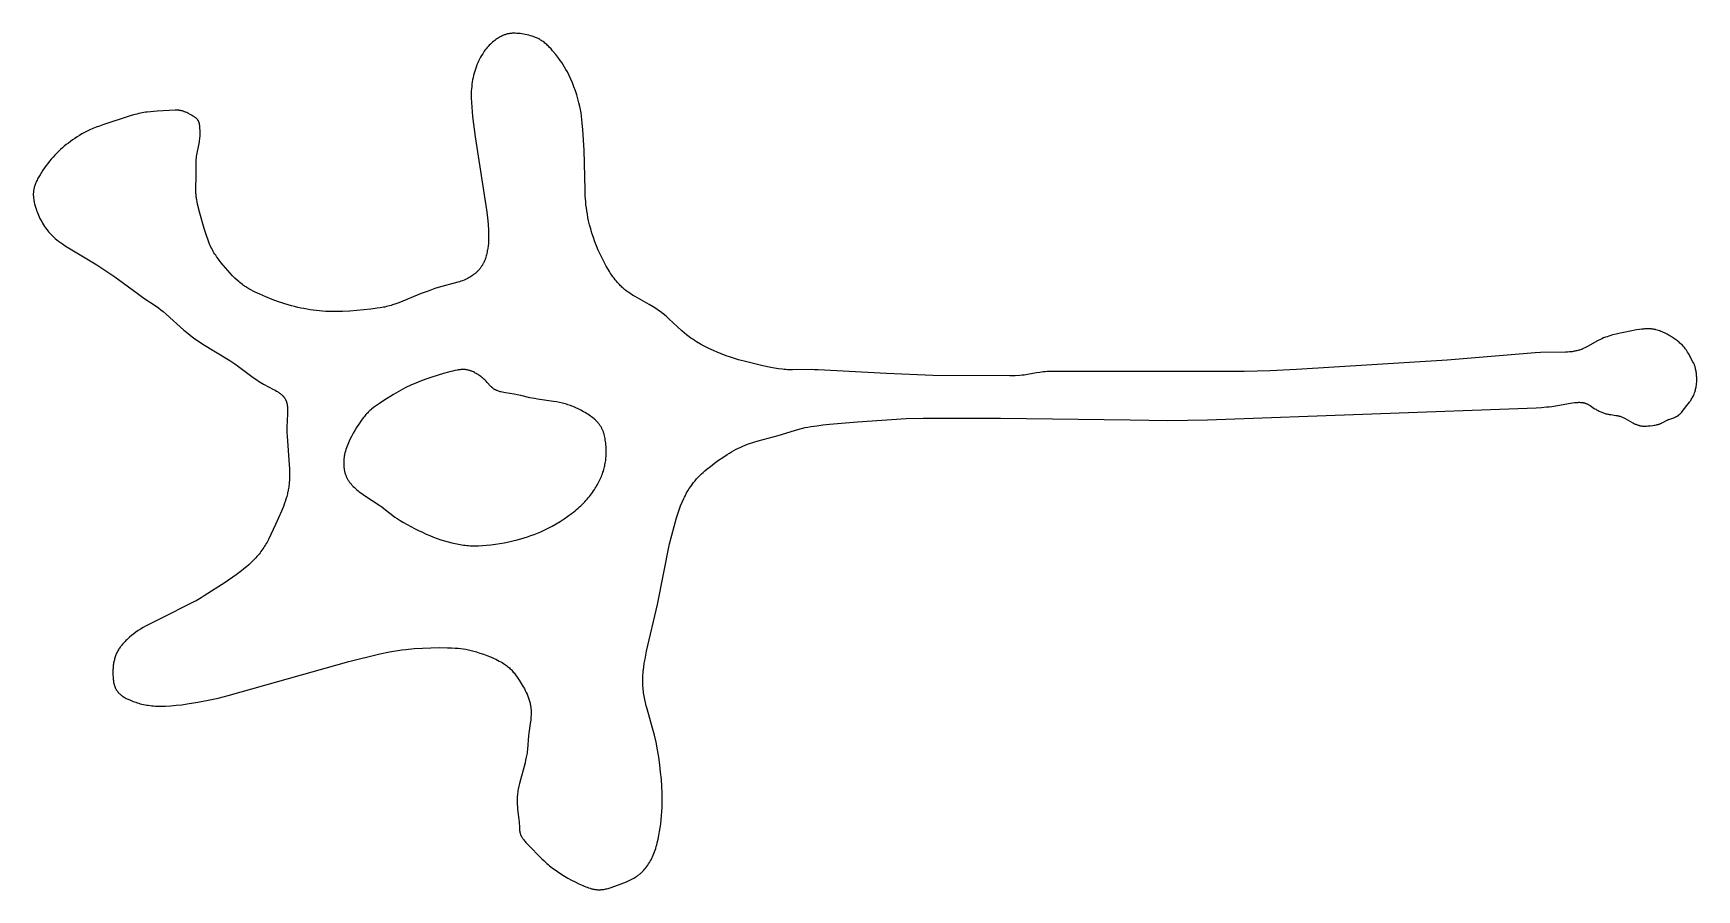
# Model space of a CAD drawing. Extents: x -20 to -5.7, y -79.2 to -71.8.
import ezdxf

# ---------------------------------------------------------------- set-up
doc = ezdxf.new("R2010")
doc.units = 0
doc.layers.add('SUAVIZADA_INTERNA', color=7, linetype='CONTINUOUS')
doc.layers.add('SUAVIZADO_EXTERNO', color=7, linetype='CONTINUOUS')

msp = doc.modelspace()

# ---------------------------------------------------------------- linework, layer by layer
at = {"layer": 'SUAVIZADA_INTERNA'}
msp.add_lwpolyline([(-15.612, -76.104), (-15.578, -76.087), (-15.544, -76.069), (-15.51, -76.049), (-15.475, -76.029), (-15.441, -76.007), (-15.408, -75.984), (-15.376, -75.961), (-15.36, -75.949), (-15.345, -75.937), (-15.332, -75.926), (-15.32, -75.915), (-15.308, -75.904), (-15.296, -75.893), (-15.284, -75.882), (-15.273, -75.871), (-15.262, -75.86), (-15.252, -75.848), (-15.241, -75.837), (-15.232, -75.825), (-15.222, -75.813), (-15.213, -75.802), (-15.204, -75.79), (-15.195, -75.778), (-15.187, -75.766), (-15.179, -75.754), (-15.172, -75.743), (-15.165, -75.731), (-15.158, -75.72), (-15.152, -75.709), (-15.146, -75.698), (-15.14, -75.686), (-15.134, -75.675), (-15.129, -75.663), (-15.124, -75.652), (-15.119, -75.64), (-15.114, -75.629), (-15.11, -75.617), (-15.106, -75.605), (-15.102, -75.594), (-15.099, -75.582), (-15.095, -75.57), (-15.093, -75.559), (-15.09, -75.548), (-15.088, -75.536), (-15.086, -75.525), (-15.084, -75.514), (-15.082, -75.502), (-15.081, -75.491), (-15.08, -75.48), (-15.079, -75.468), (-15.078, -75.457), (-15.078, -75.445), (-15.078, -75.434), (-15.078, -75.41), (-15.079, -75.387), (-15.08, -75.363), (-15.081, -75.351), (-15.083, -75.339), (-15.085, -75.327), (-15.086, -75.315), (-15.089, -75.303), (-15.091, -75.292), (-15.095, -75.28), (-15.096, -75.274), (-15.098, -75.268), (-15.1, -75.263), (-15.102, -75.257), (-15.104, -75.251), (-15.106, -75.246), (-15.109, -75.24), (-15.111, -75.235), (-15.114, -75.23), (-15.116, -75.224), (-15.119, -75.219), (-15.122, -75.214), (-15.125, -75.209), (-15.129, -75.204), (-15.132, -75.198), (-15.136, -75.193), (-15.14, -75.188), (-15.144, -75.183), (-15.148, -75.178), (-15.153, -75.173), (-15.157, -75.168), (-15.162, -75.163), (-15.167, -75.159), (-15.171, -75.154), (-15.176, -75.149), (-15.181, -75.145), (-15.192, -75.136), (-15.203, -75.128), (-15.214, -75.12), (-15.225, -75.112), (-15.236, -75.104), (-15.248, -75.097), (-15.26, -75.09), (-15.272, -75.083), (-15.295, -75.07), (-15.318, -75.059), (-15.34, -75.049), (-15.362, -75.039), (-15.374, -75.035), (-15.385, -75.03), (-15.396, -75.026), (-15.408, -75.022), (-15.419, -75.019), (-15.431, -75.015), (-15.443, -75.012), (-15.454, -75.009), (-15.479, -75.004), (-15.505, -74.998), (-15.532, -74.994), (-15.669, -74.975), (-15.695, -74.97), (-15.716, -74.966), (-15.737, -74.962), (-15.812, -74.944), (-15.845, -74.937), (-15.871, -74.932), (-15.945, -74.92), (-15.959, -74.918), (-15.972, -74.915), (-15.985, -74.912), (-15.992, -74.91), (-15.998, -74.908), (-16.005, -74.906), (-16.011, -74.904), (-16.017, -74.901), (-16.023, -74.899), (-16.026, -74.897), (-16.029, -74.896), (-16.032, -74.895), (-16.035, -74.893), (-16.037, -74.892), (-16.04, -74.89), (-16.043, -74.888), (-16.045, -74.887), (-16.048, -74.885), (-16.05, -74.884), (-16.052, -74.882), (-16.055, -74.88), (-16.057, -74.878), (-16.059, -74.877), (-16.061, -74.875), (-16.063, -74.873), (-16.067, -74.869), (-16.071, -74.865), (-16.075, -74.861), (-16.103, -74.83), (-16.112, -74.82), (-16.118, -74.814), (-16.124, -74.808), (-16.131, -74.802), (-16.138, -74.796), (-16.145, -74.79), (-16.152, -74.785), (-16.159, -74.779), (-16.167, -74.773), (-16.175, -74.768), (-16.182, -74.763), (-16.19, -74.758), (-16.198, -74.753), (-16.206, -74.749), (-16.213, -74.744), (-16.221, -74.74), (-16.229, -74.737), (-16.235, -74.734), (-16.241, -74.732), (-16.248, -74.729), (-16.254, -74.727), (-16.26, -74.726), (-16.266, -74.724), (-16.272, -74.723), (-16.278, -74.722), (-16.284, -74.721), (-16.291, -74.72), (-16.297, -74.72), (-16.303, -74.72), (-16.309, -74.719), (-16.316, -74.72), (-16.322, -74.72), (-16.329, -74.72), (-16.337, -74.721), (-16.345, -74.722), (-16.354, -74.723), (-16.363, -74.724), (-16.381, -74.728), (-16.399, -74.732), (-16.418, -74.736), (-16.438, -74.742), (-16.479, -74.754), (-16.58, -74.785), (-16.631, -74.803), (-16.679, -74.82), (-16.718, -74.836), (-16.756, -74.851), (-16.774, -74.86), (-16.792, -74.868), (-16.81, -74.877), (-16.829, -74.887), (-16.87, -74.91), (-16.912, -74.935), (-16.995, -74.987), (-17.032, -75.011), (-17.05, -75.023), (-17.067, -75.035), (-17.083, -75.047), (-17.099, -75.06), (-17.107, -75.067), (-17.114, -75.073), (-17.122, -75.08), (-17.129, -75.087), (-17.136, -75.094), (-17.143, -75.101), (-17.149, -75.108), (-17.156, -75.116), (-17.162, -75.124), (-17.169, -75.132), (-17.181, -75.148), (-17.193, -75.165), (-17.205, -75.182), (-17.229, -75.22), (-17.243, -75.244), (-17.258, -75.269), (-17.272, -75.296), (-17.286, -75.323), (-17.293, -75.336), (-17.299, -75.35), (-17.305, -75.364), (-17.311, -75.379), (-17.316, -75.393), (-17.321, -75.408), (-17.325, -75.422), (-17.329, -75.437), (-17.332, -75.451), (-17.333, -75.458), (-17.335, -75.465), (-17.336, -75.472), (-17.337, -75.479), (-17.338, -75.486), (-17.338, -75.494), (-17.339, -75.501), (-17.34, -75.508), (-17.34, -75.515), (-17.34, -75.522), (-17.34, -75.529), (-17.34, -75.536), (-17.34, -75.543), (-17.339, -75.55), (-17.339, -75.557), (-17.338, -75.563), (-17.337, -75.57), (-17.336, -75.577), (-17.335, -75.584), (-17.334, -75.59), (-17.332, -75.597), (-17.331, -75.604), (-17.329, -75.61), (-17.327, -75.617), (-17.325, -75.623), (-17.323, -75.629), (-17.32, -75.635), (-17.318, -75.642), (-17.315, -75.648), (-17.312, -75.654), (-17.309, -75.659), (-17.306, -75.665), (-17.303, -75.671), (-17.299, -75.676), (-17.295, -75.682), (-17.292, -75.687), (-17.288, -75.692), (-17.283, -75.698), (-17.279, -75.703), (-17.275, -75.708), (-17.271, -75.713), (-17.266, -75.718), (-17.257, -75.728), (-17.247, -75.737), (-17.237, -75.746), (-17.227, -75.755), (-17.216, -75.764), (-17.206, -75.772), (-17.184, -75.788), (-17.162, -75.804), (-17.029, -75.891), (-17.012, -75.904), (-16.98, -75.928), (-16.916, -75.978), (-16.898, -75.991), (-16.879, -76.004), (-16.852, -76.021), (-16.824, -76.038), (-16.793, -76.056), (-16.762, -76.073), (-16.729, -76.09), (-16.696, -76.106), (-16.662, -76.122), (-16.629, -76.137), (-16.597, -76.151), (-16.565, -76.163), (-16.533, -76.175), (-16.502, -76.186), (-16.47, -76.196), (-16.44, -76.205), (-16.409, -76.213), (-16.379, -76.22), (-16.35, -76.226), (-16.322, -76.23), (-16.308, -76.232), (-16.294, -76.234), (-16.28, -76.235), (-16.265, -76.237), (-16.251, -76.238), (-16.236, -76.238), (-16.207, -76.239), (-16.177, -76.238), (-16.145, -76.237), (-16.109, -76.234), (-16.071, -76.23), (-16.033, -76.225), (-15.994, -76.219), (-15.956, -76.212), (-15.918, -76.204), (-15.881, -76.196), (-15.845, -76.187), (-15.814, -76.179), (-15.784, -76.17), (-15.755, -76.161), (-15.727, -76.151), (-15.698, -76.141), (-15.67, -76.13), (-15.641, -76.117), (-15.612, -76.104)], dxfattribs=at)
at = {"layer": 'SUAVIZADO_EXTERNO'}
msp.add_lwpolyline([(-10.562, -75.154), (-10.24, -75.158), (-9.895, -75.154), (-7.062, -75.049), (-7.017, -75.046), (-6.973, -75.042), (-6.95, -75.04), (-6.928, -75.037), (-6.891, -75.031), (-6.782, -75.011), (-6.748, -75.006), (-6.732, -75.004), (-6.716, -75.002), (-6.709, -75.002), (-6.701, -75.002), (-6.694, -75.001), (-6.687, -75.001), (-6.68, -75.002), (-6.674, -75.002), (-6.671, -75.002), (-6.668, -75.003), (-6.664, -75.003), (-6.661, -75.004), (-6.658, -75.004), (-6.654, -75.005), (-6.65, -75.006), (-6.646, -75.007), (-6.643, -75.008), (-6.64, -75.009), (-6.636, -75.01), (-6.633, -75.011), (-6.63, -75.013), (-6.626, -75.014), (-6.623, -75.015), (-6.62, -75.017), (-6.617, -75.018), (-6.614, -75.02), (-6.608, -75.023), (-6.602, -75.027), (-6.596, -75.03), (-6.561, -75.054), (-6.555, -75.058), (-6.548, -75.062), (-6.541, -75.066), (-6.534, -75.069), (-6.527, -75.073), (-6.52, -75.077), (-6.512, -75.08), (-6.505, -75.084), (-6.497, -75.087), (-6.49, -75.09), (-6.482, -75.093), (-6.475, -75.095), (-6.467, -75.098), (-6.46, -75.1), (-6.452, -75.102), (-6.445, -75.104), (-6.438, -75.105), (-6.432, -75.106), (-6.419, -75.108), (-6.375, -75.114), (-6.369, -75.115), (-6.363, -75.116), (-6.357, -75.117), (-6.351, -75.118), (-6.348, -75.119), (-6.345, -75.12), (-6.342, -75.121), (-6.338, -75.122), (-6.332, -75.125), (-6.326, -75.127), (-6.319, -75.13), (-6.313, -75.133), (-6.306, -75.136), (-6.294, -75.142), (-6.234, -75.176), (-6.224, -75.181), (-6.213, -75.186), (-6.208, -75.189), (-6.203, -75.191), (-6.198, -75.193), (-6.192, -75.195), (-6.187, -75.197), (-6.182, -75.198), (-6.177, -75.2), (-6.172, -75.201), (-6.167, -75.203), (-6.161, -75.204), (-6.156, -75.204), (-6.151, -75.205), (-6.146, -75.206), (-6.141, -75.206), (-6.136, -75.206), (-6.131, -75.206), (-6.126, -75.207), (-6.12, -75.206), (-6.11, -75.206), (-6.099, -75.205), (-6.078, -75.204), (-6.056, -75.201), (-6.045, -75.199), (-6.035, -75.198), (-6.024, -75.196), (-6.019, -75.194), (-6.014, -75.193), (-6.009, -75.192), (-6.004, -75.19), (-5.999, -75.189), (-5.995, -75.187), (-5.99, -75.185), (-5.986, -75.183), (-5.982, -75.181), (-5.978, -75.179), (-5.97, -75.175), (-5.945, -75.162), (-5.937, -75.158), (-5.933, -75.156), (-5.928, -75.154), (-5.923, -75.151), (-5.918, -75.149), (-5.874, -75.134), (-5.869, -75.132), (-5.864, -75.129), (-5.859, -75.127), (-5.854, -75.125), (-5.851, -75.124), (-5.849, -75.123), (-5.847, -75.121), (-5.845, -75.12), (-5.843, -75.119), (-5.841, -75.118), (-5.839, -75.117), (-5.837, -75.116), (-5.836, -75.114), (-5.834, -75.113), (-5.832, -75.112), (-5.831, -75.11), (-5.829, -75.109), (-5.828, -75.108), (-5.824, -75.105), (-5.821, -75.102), (-5.819, -75.099), (-5.816, -75.096), (-5.813, -75.092), (-5.807, -75.086), (-5.795, -75.07), (-5.752, -75.016), (-5.741, -75.001), (-5.736, -74.994), (-5.73, -74.986), (-5.725, -74.978), (-5.72, -74.97), (-5.716, -74.962), (-5.711, -74.954), (-5.707, -74.946), (-5.704, -74.938), (-5.7, -74.93), (-5.697, -74.921), (-5.694, -74.913), (-5.691, -74.905), (-5.689, -74.897), (-5.687, -74.889), (-5.685, -74.88), (-5.683, -74.872), (-5.682, -74.864), (-5.681, -74.855), (-5.68, -74.846), (-5.679, -74.838), (-5.678, -74.829), (-5.678, -74.82), (-5.678, -74.811), (-5.678, -74.802), (-5.678, -74.794), (-5.678, -74.785), (-5.679, -74.776), (-5.679, -74.767), (-5.68, -74.758), (-5.681, -74.749), (-5.682, -74.741), (-5.684, -74.732), (-5.685, -74.724), (-5.687, -74.716), (-5.689, -74.708), (-5.69, -74.701), (-5.692, -74.694), (-5.695, -74.687), (-5.696, -74.682), (-5.698, -74.677), (-5.7, -74.673), (-5.702, -74.668), (-5.704, -74.664), (-5.706, -74.66), (-5.71, -74.652), (-5.75, -74.58), (-5.756, -74.569), (-5.763, -74.558), (-5.766, -74.553), (-5.77, -74.548), (-5.774, -74.542), (-5.778, -74.537), (-5.783, -74.53), (-5.789, -74.523), (-5.795, -74.517), (-5.801, -74.51), (-5.808, -74.504), (-5.815, -74.497), (-5.822, -74.491), (-5.829, -74.484), (-5.837, -74.478), (-5.844, -74.472), (-5.852, -74.466), (-5.86, -74.46), (-5.877, -74.448), (-5.895, -74.437), (-5.904, -74.431), (-5.914, -74.425), (-5.924, -74.419), (-5.934, -74.414), (-5.944, -74.409), (-5.955, -74.404), (-5.965, -74.399), (-5.976, -74.394), (-5.986, -74.39), (-5.997, -74.386), (-6.007, -74.383), (-6.018, -74.379), (-6.029, -74.376), (-6.034, -74.375), (-6.04, -74.374), (-6.045, -74.373), (-6.051, -74.372), (-6.056, -74.371), (-6.061, -74.37), (-6.067, -74.369), (-6.072, -74.369), (-6.078, -74.368), (-6.083, -74.368), (-6.089, -74.368), (-6.094, -74.368), (-6.105, -74.368), (-6.116, -74.368), (-6.127, -74.369), (-6.138, -74.37), (-6.15, -74.371), (-6.172, -74.374), (-6.196, -74.378), (-6.307, -74.399), (-6.339, -74.406), (-6.371, -74.413), (-6.403, -74.421), (-6.419, -74.426), (-6.434, -74.431), (-6.45, -74.436), (-6.465, -74.441), (-6.48, -74.447), (-6.495, -74.453), (-6.508, -74.46), (-6.521, -74.466), (-6.534, -74.473), (-6.619, -74.521), (-6.631, -74.527), (-6.643, -74.533), (-6.656, -74.539), (-6.662, -74.542), (-6.669, -74.544), (-6.675, -74.547), (-6.681, -74.549), (-6.688, -74.551), (-6.695, -74.553), (-6.702, -74.556), (-6.71, -74.558), (-6.718, -74.559), (-6.726, -74.561), (-6.734, -74.562), (-6.742, -74.564), (-6.75, -74.565), (-6.758, -74.566), (-6.775, -74.567), (-6.792, -74.569), (-6.81, -74.569), (-7.024, -74.572), (-7.07, -74.575), (-7.828, -74.637), (-9.128, -74.72), (-9.355, -74.731), (-9.578, -74.737), (-11.236, -74.735), (-11.257, -74.736), (-11.278, -74.737), (-11.294, -74.738), (-11.31, -74.74), (-11.325, -74.742), (-11.34, -74.744), (-11.368, -74.748), (-11.447, -74.763), (-11.461, -74.765), (-11.476, -74.767), (-11.493, -74.769), (-11.512, -74.77), (-11.552, -74.772), (-11.599, -74.773), (-12.262, -74.77), (-12.662, -74.754), (-13.25, -74.722), (-13.281, -74.721), (-13.312, -74.72), (-13.473, -74.722), (-13.501, -74.722), (-13.515, -74.721), (-13.529, -74.72), (-13.544, -74.719), (-13.56, -74.717), (-13.593, -74.713), (-13.626, -74.707), (-13.659, -74.701), (-13.727, -74.686), (-13.866, -74.653), (-13.936, -74.634), (-13.972, -74.623), (-14.007, -74.612), (-14.043, -74.6), (-14.079, -74.587), (-14.116, -74.572), (-14.154, -74.555), (-14.192, -74.538), (-14.228, -74.519), (-14.264, -74.499), (-14.299, -74.479), (-14.315, -74.469), (-14.331, -74.458), (-14.347, -74.448), (-14.362, -74.437), (-14.373, -74.428), (-14.385, -74.42), (-14.406, -74.402), (-14.426, -74.385), (-14.537, -74.281), (-14.561, -74.259), (-14.586, -74.239), (-14.612, -74.22), (-14.627, -74.21), (-14.642, -74.199), (-14.674, -74.179), (-14.708, -74.158), (-14.829, -74.09), (-14.844, -74.082), (-14.859, -74.072), (-14.874, -74.062), (-14.889, -74.051), (-14.904, -74.04), (-14.919, -74.028), (-14.927, -74.021), (-14.934, -74.015), (-14.942, -74.008), (-14.949, -74.001), (-14.957, -73.994), (-14.964, -73.986), (-14.971, -73.978), (-14.979, -73.97), (-14.989, -73.958), (-14.999, -73.945), (-15.01, -73.932), (-15.02, -73.919), (-15.03, -73.904), (-15.04, -73.89), (-15.049, -73.875), (-15.059, -73.859), (-15.078, -73.828), (-15.096, -73.794), (-15.113, -73.76), (-15.13, -73.725), (-15.146, -73.689), (-15.161, -73.653), (-15.175, -73.617), (-15.188, -73.58), (-15.2, -73.543), (-15.211, -73.507), (-15.22, -73.472), (-15.229, -73.437), (-15.235, -73.408), (-15.24, -73.38), (-15.245, -73.352), (-15.248, -73.325), (-15.252, -73.299), (-15.254, -73.272), (-15.258, -73.221), (-15.26, -73.17), (-15.268, -72.829), (-15.279, -72.653), (-15.284, -72.592), (-15.287, -72.563), (-15.29, -72.535), (-15.294, -72.506), (-15.299, -72.478), (-15.305, -72.45), (-15.312, -72.42), (-15.321, -72.386), (-15.331, -72.352), (-15.343, -72.317), (-15.356, -72.282), (-15.369, -72.248), (-15.383, -72.215), (-15.397, -72.183), (-15.412, -72.153), (-15.424, -72.131), (-15.436, -72.111), (-15.448, -72.091), (-15.46, -72.072), (-15.473, -72.055), (-15.485, -72.037), (-15.512, -72.003), (-15.539, -71.971), (-15.553, -71.955), (-15.568, -71.94), (-15.575, -71.932), (-15.583, -71.925), (-15.59, -71.918), (-15.598, -71.911), (-15.605, -71.905), (-15.613, -71.898), (-15.621, -71.892), (-15.629, -71.887), (-15.636, -71.882), (-15.643, -71.878), (-15.65, -71.873), (-15.657, -71.869), (-15.664, -71.866), (-15.671, -71.862), (-15.678, -71.859), (-15.686, -71.856), (-15.693, -71.853), (-15.7, -71.85), (-15.708, -71.848), (-15.715, -71.845), (-15.73, -71.841), (-15.745, -71.837), (-15.76, -71.833), (-15.775, -71.83), (-15.79, -71.827), (-15.805, -71.825), (-15.819, -71.823), (-15.834, -71.822), (-15.848, -71.821), (-15.862, -71.82), (-15.875, -71.82), (-15.881, -71.82), (-15.887, -71.82), (-15.893, -71.821), (-15.899, -71.821), (-15.906, -71.822), (-15.912, -71.823), (-15.918, -71.824), (-15.924, -71.825), (-15.93, -71.826), (-15.936, -71.828), (-15.943, -71.83), (-15.949, -71.832), (-15.956, -71.834), (-15.962, -71.837), (-15.967, -71.839), (-15.971, -71.841), (-15.976, -71.843), (-15.98, -71.845), (-15.99, -71.85), (-15.999, -71.855), (-16.009, -71.861), (-16.019, -71.867), (-16.028, -71.874), (-16.038, -71.881), (-16.047, -71.888), (-16.057, -71.896), (-16.067, -71.905), (-16.076, -71.914), (-16.085, -71.923), (-16.094, -71.933), (-16.103, -71.943), (-16.112, -71.953), (-16.117, -71.96), (-16.123, -71.967), (-16.128, -71.974), (-16.133, -71.981), (-16.142, -71.996), (-16.152, -72.011), (-16.161, -72.027), (-16.169, -72.043), (-16.177, -72.059), (-16.185, -72.076), (-16.192, -72.093), (-16.199, -72.111), (-16.205, -72.129), (-16.211, -72.147), (-16.216, -72.165), (-16.221, -72.183), (-16.225, -72.202), (-16.229, -72.22), (-16.232, -72.239), (-16.235, -72.259), (-16.237, -72.278), (-16.238, -72.298), (-16.24, -72.317), (-16.24, -72.337), (-16.241, -72.356), (-16.24, -72.376), (-16.239, -72.416), (-16.237, -72.456), (-16.229, -72.537), (-16.206, -72.712), (-16.109, -73.342), (-16.101, -73.408), (-16.095, -73.47), (-16.092, -73.518), (-16.091, -73.542), (-16.091, -73.564), (-16.091, -73.587), (-16.092, -73.609), (-16.093, -73.631), (-16.095, -73.653), (-16.098, -73.675), (-16.1, -73.686), (-16.102, -73.697), (-16.104, -73.708), (-16.106, -73.719), (-16.109, -73.729), (-16.112, -73.74), (-16.115, -73.75), (-16.118, -73.761), (-16.122, -73.771), (-16.126, -73.781), (-16.13, -73.791), (-16.133, -73.796), (-16.135, -73.801), (-16.137, -73.806), (-16.14, -73.811), (-16.143, -73.815), (-16.145, -73.82), (-16.148, -73.825), (-16.151, -73.829), (-16.154, -73.834), (-16.157, -73.838), (-16.161, -73.843), (-16.164, -73.847), (-16.167, -73.851), (-16.171, -73.856), (-16.175, -73.86), (-16.178, -73.864), (-16.182, -73.868), (-16.186, -73.872), (-16.19, -73.876), (-16.194, -73.88), (-16.198, -73.883), (-16.202, -73.887), (-16.206, -73.891), (-16.211, -73.894), (-16.215, -73.898), (-16.22, -73.901), (-16.229, -73.908), (-16.238, -73.914), (-16.248, -73.92), (-16.258, -73.926), (-16.268, -73.932), (-16.279, -73.937), (-16.291, -73.942), (-16.303, -73.948), (-16.316, -73.953), (-16.329, -73.957), (-16.342, -73.962), (-16.355, -73.966), (-16.525, -74.012), (-16.555, -74.021), (-16.613, -74.042), (-16.671, -74.064), (-16.865, -74.143), (-16.892, -74.153), (-16.919, -74.162), (-16.932, -74.166), (-16.945, -74.17), (-16.959, -74.174), (-16.972, -74.177), (-16.985, -74.18), (-16.998, -74.182), (-17.025, -74.187), (-17.052, -74.191), (-17.106, -74.198), (-17.287, -74.215), (-17.35, -74.218), (-17.381, -74.22), (-17.412, -74.22), (-17.44, -74.22), (-17.468, -74.219), (-17.495, -74.218), (-17.522, -74.216), (-17.549, -74.214), (-17.576, -74.211), (-17.629, -74.203), (-17.683, -74.194), (-17.709, -74.189), (-17.736, -74.183), (-17.763, -74.177), (-17.791, -74.17), (-17.818, -74.162), (-17.846, -74.153), (-17.874, -74.144), (-17.902, -74.134), (-17.958, -74.114), (-18.012, -74.092), (-18.062, -74.07), (-18.102, -74.052), (-18.121, -74.043), (-18.14, -74.033), (-18.158, -74.023), (-18.167, -74.018), (-18.176, -74.012), (-18.185, -74.006), (-18.194, -74), (-18.203, -73.994), (-18.212, -73.987), (-18.223, -73.978), (-18.234, -73.97), (-18.244, -73.96), (-18.255, -73.951), (-18.277, -73.931), (-18.298, -73.91), (-18.319, -73.888), (-18.34, -73.865), (-18.36, -73.843), (-18.379, -73.82), (-18.396, -73.799), (-18.413, -73.777), (-18.429, -73.756), (-18.436, -73.745), (-18.443, -73.734), (-18.451, -73.723), (-18.458, -73.712), (-18.464, -73.7), (-18.471, -73.688), (-18.477, -73.676), (-18.484, -73.663), (-18.49, -73.65), (-18.496, -73.637), (-18.502, -73.621), (-18.508, -73.605), (-18.521, -73.571), (-18.532, -73.537), (-18.542, -73.502), (-18.579, -73.37), (-18.6, -73.292), (-18.604, -73.274), (-18.607, -73.256), (-18.609, -73.247), (-18.61, -73.238), (-18.611, -73.229), (-18.612, -73.22), (-18.613, -73.21), (-18.614, -73.2), (-18.614, -73.18), (-18.614, -73.159), (-18.612, -73.053), (-18.613, -72.951), (-18.613, -72.935), (-18.612, -72.92), (-18.611, -72.907), (-18.61, -72.894), (-18.608, -72.882), (-18.606, -72.869), (-18.586, -72.77), (-18.584, -72.757), (-18.582, -72.745), (-18.58, -72.732), (-18.579, -72.72), (-18.578, -72.709), (-18.578, -72.698), (-18.577, -72.688), (-18.577, -72.677), (-18.578, -72.657), (-18.579, -72.637), (-18.58, -72.628), (-18.58, -72.619), (-18.581, -72.614), (-18.582, -72.61), (-18.582, -72.606), (-18.583, -72.601), (-18.584, -72.597), (-18.585, -72.595), (-18.585, -72.593), (-18.586, -72.591), (-18.586, -72.589), (-18.587, -72.587), (-18.588, -72.585), (-18.589, -72.583), (-18.59, -72.581), (-18.59, -72.579), (-18.591, -72.577), (-18.592, -72.575), (-18.593, -72.574), (-18.594, -72.572), (-18.596, -72.57), (-18.597, -72.568), (-18.598, -72.566), (-18.6, -72.564), (-18.601, -72.562), (-18.603, -72.561), (-18.605, -72.559), (-18.606, -72.557), (-18.608, -72.555), (-18.61, -72.554), (-18.612, -72.552), (-18.614, -72.55), (-18.616, -72.549), (-18.62, -72.546), (-18.624, -72.542), (-18.629, -72.539), (-18.633, -72.537), (-18.638, -72.534), (-18.643, -72.531), (-18.652, -72.525), (-18.662, -72.52), (-18.683, -72.509), (-18.693, -72.504), (-18.704, -72.5), (-18.709, -72.498), (-18.714, -72.496), (-18.719, -72.494), (-18.725, -72.492), (-18.73, -72.49), (-18.735, -72.489), (-18.74, -72.488), (-18.746, -72.487), (-18.748, -72.486), (-18.751, -72.486), (-18.757, -72.485), (-18.762, -72.484), (-18.768, -72.484), (-18.774, -72.484), (-18.78, -72.484), (-18.786, -72.484), (-18.792, -72.484), (-18.948, -72.491), (-18.976, -72.493), (-19.005, -72.496), (-19.034, -72.499), (-19.048, -72.501), (-19.062, -72.503), (-19.077, -72.506), (-19.092, -72.509), (-19.107, -72.512), (-19.122, -72.516), (-19.151, -72.524), (-19.18, -72.532), (-19.415, -72.609), (-19.445, -72.62), (-19.474, -72.63), (-19.502, -72.642), (-19.529, -72.653), (-19.552, -72.664), (-19.575, -72.676), (-19.596, -72.688), (-19.617, -72.7), (-19.638, -72.713), (-19.657, -72.726), (-19.677, -72.74), (-19.696, -72.753), (-19.713, -72.767), (-19.731, -72.78), (-19.748, -72.794), (-19.765, -72.809), (-19.781, -72.823), (-19.797, -72.838), (-19.813, -72.854), (-19.829, -72.87), (-19.845, -72.887), (-19.861, -72.905), (-19.876, -72.923), (-19.891, -72.942), (-19.905, -72.961), (-19.919, -72.981), (-19.933, -73), (-19.946, -73.02), (-19.957, -73.039), (-19.968, -73.057), (-19.973, -73.067), (-19.978, -73.076), (-19.983, -73.085), (-19.988, -73.095), (-19.992, -73.104), (-19.996, -73.114), (-19.999, -73.123), (-20.003, -73.132), (-20.006, -73.142), (-20.007, -73.147), (-20.008, -73.151), (-20.009, -73.156), (-20.011, -73.161), (-20.011, -73.165), (-20.012, -73.17), (-20.013, -73.175), (-20.014, -73.179), (-20.014, -73.184), (-20.015, -73.188), (-20.015, -73.193), (-20.015, -73.197), (-20.016, -73.202), (-20.016, -73.206), (-20.016, -73.211), (-20.016, -73.215), (-20.016, -73.22), (-20.015, -73.224), (-20.015, -73.233), (-20.014, -73.243), (-20.012, -73.252), (-20.011, -73.261), (-20.009, -73.271), (-20.007, -73.28), (-20.004, -73.29), (-20.002, -73.3), (-19.996, -73.32), (-19.991, -73.333), (-19.987, -73.347), (-19.982, -73.36), (-19.976, -73.374), (-19.97, -73.388), (-19.964, -73.402), (-19.958, -73.416), (-19.951, -73.43), (-19.943, -73.444), (-19.935, -73.458), (-19.927, -73.472), (-19.918, -73.485), (-19.909, -73.498), (-19.9, -73.512), (-19.89, -73.524), (-19.884, -73.531), (-19.879, -73.537), (-19.873, -73.544), (-19.867, -73.55), (-19.86, -73.557), (-19.854, -73.563), (-19.84, -73.576), (-19.826, -73.588), (-19.812, -73.6), (-19.797, -73.612), (-19.781, -73.623), (-19.765, -73.635), (-19.733, -73.657), (-19.699, -73.678), (-19.469, -73.817), (-19.39, -73.868), (-19.312, -73.92), (-19.119, -74.062), (-19.062, -74.103), (-18.957, -74.174), (-18.937, -74.188), (-18.916, -74.204), (-18.896, -74.22), (-18.869, -74.243), (-18.717, -74.38), (-18.682, -74.408), (-18.664, -74.423), (-18.646, -74.437), (-18.624, -74.453), (-18.601, -74.468), (-18.555, -74.499), (-18.321, -74.642), (-18.279, -74.67), (-18.247, -74.693), (-18.132, -74.779), (-18.104, -74.8), (-18.09, -74.809), (-18.075, -74.819), (-18.061, -74.828), (-18.046, -74.837), (-18.031, -74.845), (-17.945, -74.89), (-17.931, -74.897), (-17.918, -74.905), (-17.911, -74.909), (-17.905, -74.913), (-17.899, -74.917), (-17.893, -74.922), (-17.887, -74.926), (-17.882, -74.93), (-17.876, -74.935), (-17.871, -74.94), (-17.869, -74.942), (-17.866, -74.944), (-17.864, -74.947), (-17.861, -74.949), (-17.859, -74.952), (-17.857, -74.954), (-17.855, -74.957), (-17.853, -74.959), (-17.851, -74.962), (-17.849, -74.965), (-17.847, -74.967), (-17.846, -74.97), (-17.844, -74.973), (-17.842, -74.976), (-17.841, -74.979), (-17.839, -74.982), (-17.838, -74.985), (-17.836, -74.989), (-17.835, -74.992), (-17.834, -74.995), (-17.833, -74.998), (-17.832, -75.002), (-17.831, -75.005), (-17.83, -75.008), (-17.829, -75.012), (-17.828, -75.015), (-17.827, -75.019), (-17.827, -75.023), (-17.826, -75.03), (-17.825, -75.037), (-17.824, -75.045), (-17.823, -75.053), (-17.823, -75.061), (-17.823, -75.069), (-17.823, -75.085), (-17.823, -75.102), (-17.829, -75.216), (-17.829, -75.237), (-17.829, -75.265), (-17.828, -75.294), (-17.809, -75.54), (-17.808, -75.571), (-17.807, -75.601), (-17.807, -75.632), (-17.807, -75.662), (-17.808, -75.677), (-17.809, -75.691), (-17.811, -75.706), (-17.812, -75.72), (-17.814, -75.732), (-17.816, -75.744), (-17.818, -75.756), (-17.82, -75.768), (-17.823, -75.78), (-17.825, -75.791), (-17.831, -75.814), (-17.838, -75.836), (-17.845, -75.858), (-17.852, -75.88), (-17.86, -75.901), (-17.877, -75.941), (-17.929, -76.054), (-17.989, -76.183), (-18.001, -76.207), (-18.008, -76.219), (-18.015, -76.231), (-18.022, -76.242), (-18.029, -76.254), (-18.037, -76.265), (-18.045, -76.276), (-18.053, -76.288), (-18.061, -76.299), (-18.07, -76.31), (-18.079, -76.321), (-18.088, -76.331), (-18.098, -76.342), (-18.117, -76.363), (-18.137, -76.383), (-18.158, -76.402), (-18.179, -76.42), (-18.2, -76.438), (-18.222, -76.455), (-18.243, -76.472), (-18.266, -76.488), (-18.362, -76.554), (-18.542, -76.671), (-18.569, -76.688), (-18.596, -76.704), (-18.613, -76.714), (-18.631, -76.723), (-18.929, -76.87), (-19.025, -76.919), (-19.047, -76.931), (-19.069, -76.944), (-19.091, -76.957), (-19.112, -76.97), (-19.131, -76.983), (-19.15, -76.997), (-19.168, -77.011), (-19.185, -77.026), (-19.201, -77.041), (-19.209, -77.048), (-19.217, -77.056), (-19.225, -77.064), (-19.232, -77.071), (-19.239, -77.079), (-19.246, -77.087), (-19.251, -77.094), (-19.257, -77.101), (-19.262, -77.108), (-19.267, -77.114), (-19.272, -77.121), (-19.277, -77.128), (-19.281, -77.136), (-19.286, -77.143), (-19.29, -77.15), (-19.293, -77.157), (-19.297, -77.165), (-19.301, -77.172), (-19.304, -77.18), (-19.307, -77.188), (-19.31, -77.196), (-19.312, -77.204), (-19.315, -77.212), (-19.317, -77.221), (-19.319, -77.23), (-19.321, -77.239), (-19.323, -77.248), (-19.324, -77.258), (-19.326, -77.267), (-19.327, -77.277), (-19.328, -77.286), (-19.328, -77.296), (-19.329, -77.305), (-19.329, -77.315), (-19.329, -77.334), (-19.329, -77.354), (-19.328, -77.372), (-19.327, -77.381), (-19.326, -77.39), (-19.325, -77.399), (-19.324, -77.408), (-19.323, -77.417), (-19.321, -77.425), (-19.32, -77.429), (-19.319, -77.434), (-19.318, -77.438), (-19.316, -77.442), (-19.315, -77.446), (-19.314, -77.45), (-19.312, -77.454), (-19.311, -77.458), (-19.309, -77.462), (-19.308, -77.465), (-19.306, -77.469), (-19.304, -77.473), (-19.302, -77.477), (-19.3, -77.48), (-19.298, -77.484), (-19.296, -77.487), (-19.293, -77.49), (-19.291, -77.494), (-19.288, -77.497), (-19.285, -77.5), (-19.283, -77.504), (-19.28, -77.507), (-19.277, -77.51), (-19.274, -77.513), (-19.271, -77.516), (-19.267, -77.519), (-19.264, -77.521), (-19.261, -77.524), (-19.257, -77.527), (-19.254, -77.53), (-19.25, -77.532), (-19.246, -77.535), (-19.239, -77.54), (-19.231, -77.545), (-19.223, -77.549), (-19.214, -77.554), (-19.206, -77.558), (-19.197, -77.562), (-19.179, -77.57), (-19.167, -77.575), (-19.156, -77.58), (-19.144, -77.584), (-19.131, -77.588), (-19.119, -77.593), (-19.106, -77.596), (-19.093, -77.6), (-19.08, -77.603), (-19.066, -77.606), (-19.052, -77.609), (-19.038, -77.612), (-19.024, -77.614), (-19.009, -77.616), (-18.994, -77.618), (-18.978, -77.619), (-18.962, -77.62), (-18.941, -77.621), (-18.92, -77.622), (-18.898, -77.621), (-18.876, -77.621), (-18.83, -77.618), (-18.783, -77.614), (-18.736, -77.609), (-18.688, -77.602), (-18.596, -77.587), (-18.508, -77.57), (-18.423, -77.551), (-18.336, -77.529), (-17.296, -77.237), (-17.028, -77.171), (-16.945, -77.154), (-16.91, -77.147), (-16.874, -77.141), (-16.839, -77.136), (-16.804, -77.132), (-16.734, -77.125), (-16.662, -77.12), (-16.589, -77.117), (-16.515, -77.116), (-16.444, -77.117), (-16.411, -77.118), (-16.379, -77.12), (-16.354, -77.122), (-16.331, -77.125), (-16.309, -77.128), (-16.287, -77.131), (-16.265, -77.136), (-16.242, -77.141), (-16.219, -77.147), (-16.195, -77.154), (-16.166, -77.163), (-16.136, -77.173), (-16.105, -77.185), (-16.074, -77.197), (-16.043, -77.211), (-16.029, -77.217), (-16.014, -77.224), (-16, -77.232), (-15.987, -77.239), (-15.974, -77.246), (-15.962, -77.254), (-15.953, -77.26), (-15.944, -77.266), (-15.936, -77.272), (-15.927, -77.278), (-15.92, -77.285), (-15.912, -77.291), (-15.905, -77.298), (-15.898, -77.305), (-15.891, -77.312), (-15.885, -77.32), (-15.878, -77.327), (-15.872, -77.335), (-15.865, -77.343), (-15.859, -77.352), (-15.845, -77.37), (-15.828, -77.396), (-15.81, -77.425), (-15.801, -77.439), (-15.792, -77.455), (-15.783, -77.47), (-15.775, -77.486), (-15.767, -77.503), (-15.76, -77.519), (-15.753, -77.536), (-15.747, -77.553), (-15.744, -77.561), (-15.741, -77.57), (-15.738, -77.578), (-15.736, -77.587), (-15.734, -77.595), (-15.732, -77.604), (-15.73, -77.612), (-15.729, -77.62), (-15.728, -77.628), (-15.727, -77.636), (-15.726, -77.644), (-15.725, -77.651), (-15.725, -77.659), (-15.724, -77.666), (-15.724, -77.674), (-15.724, -77.682), (-15.725, -77.697), (-15.726, -77.712), (-15.727, -77.726), (-15.728, -77.741), (-15.732, -77.77), (-15.745, -77.854), (-15.748, -77.877), (-15.757, -77.992), (-15.759, -78.014), (-15.76, -78.026), (-15.762, -78.037), (-15.764, -78.049), (-15.766, -78.062), (-15.772, -78.086), (-15.777, -78.111), (-15.825, -78.287), (-15.831, -78.312), (-15.835, -78.337), (-15.838, -78.349), (-15.84, -78.362), (-15.841, -78.374), (-15.843, -78.387), (-15.844, -78.399), (-15.845, -78.412), (-15.845, -78.425), (-15.845, -78.437), (-15.845, -78.449), (-15.845, -78.461), (-15.844, -78.473), (-15.843, -78.485), (-15.841, -78.509), (-15.831, -78.599), (-15.829, -78.62), (-15.826, -78.667), (-15.825, -78.682), (-15.825, -78.689), (-15.824, -78.696), (-15.823, -78.7), (-15.822, -78.703), (-15.822, -78.707), (-15.821, -78.71), (-15.82, -78.714), (-15.819, -78.717), (-15.818, -78.72), (-15.817, -78.724), (-15.816, -78.727), (-15.815, -78.73), (-15.814, -78.734), (-15.812, -78.737), (-15.81, -78.741), (-15.808, -78.745), (-15.806, -78.748), (-15.804, -78.752), (-15.802, -78.756), (-15.799, -78.76), (-15.797, -78.763), (-15.794, -78.767), (-15.791, -78.771), (-15.788, -78.774), (-15.783, -78.781), (-15.776, -78.789), (-15.77, -78.796), (-15.756, -78.81), (-15.633, -78.937), (-15.616, -78.953), (-15.598, -78.97), (-15.588, -78.979), (-15.579, -78.987), (-15.566, -78.997), (-15.554, -79.007), (-15.54, -79.018), (-15.527, -79.028), (-15.498, -79.047), (-15.469, -79.067), (-15.438, -79.086), (-15.407, -79.104), (-15.376, -79.121), (-15.345, -79.137), (-15.319, -79.15), (-15.292, -79.163), (-15.279, -79.168), (-15.267, -79.174), (-15.254, -79.179), (-15.241, -79.183), (-15.229, -79.188), (-15.216, -79.191), (-15.204, -79.195), (-15.198, -79.196), (-15.192, -79.198), (-15.186, -79.199), (-15.18, -79.2), (-15.174, -79.201), (-15.168, -79.202), (-15.163, -79.203), (-15.157, -79.203), (-15.151, -79.204), (-15.145, -79.204), (-15.141, -79.204), (-15.136, -79.204), (-15.131, -79.204), (-15.126, -79.204), (-15.122, -79.203), (-15.117, -79.203), (-15.112, -79.203), (-15.107, -79.202), (-15.103, -79.201), (-15.098, -79.201), (-15.089, -79.199), (-15.08, -79.197), (-15.071, -79.195), (-15.061, -79.192), (-15.052, -79.19), (-15.034, -79.184), (-14.949, -79.154), (-14.926, -79.145), (-14.902, -79.136), (-14.89, -79.131), (-14.879, -79.125), (-14.867, -79.12), (-14.856, -79.114), (-14.844, -79.108), (-14.833, -79.101), (-14.823, -79.094), (-14.817, -79.091), (-14.812, -79.087), (-14.807, -79.083), (-14.801, -79.079), (-14.796, -79.075), (-14.791, -79.071), (-14.786, -79.067), (-14.781, -79.063), (-14.776, -79.058), (-14.771, -79.054), (-14.767, -79.049), (-14.762, -79.044), (-14.753, -79.035), (-14.744, -79.025), (-14.736, -79.014), (-14.727, -79.004), (-14.72, -78.993), (-14.712, -78.981), (-14.705, -78.97), (-14.698, -78.958), (-14.691, -78.946), (-14.685, -78.933), (-14.679, -78.92), (-14.672, -78.906), (-14.666, -78.892), (-14.661, -78.877), (-14.655, -78.862), (-14.65, -78.847), (-14.646, -78.831), (-14.641, -78.816), (-14.637, -78.8), (-14.63, -78.768), (-14.623, -78.736), (-14.617, -78.703), (-14.612, -78.67), (-14.607, -78.635), (-14.603, -78.6), (-14.6, -78.565), (-14.597, -78.528), (-14.595, -78.491), (-14.594, -78.453), (-14.594, -78.412), (-14.595, -78.37), (-14.598, -78.313), (-14.602, -78.253), (-14.608, -78.19), (-14.615, -78.126), (-14.624, -78.062), (-14.635, -77.997), (-14.648, -77.933), (-14.662, -77.87), (-14.677, -77.812), (-14.725, -77.645), (-14.732, -77.618), (-14.739, -77.59), (-14.745, -77.563), (-14.75, -77.535), (-14.755, -77.507), (-14.757, -77.493), (-14.758, -77.478), (-14.76, -77.464), (-14.761, -77.45), (-14.761, -77.435), (-14.762, -77.42), (-14.762, -77.404), (-14.762, -77.388), (-14.761, -77.371), (-14.761, -77.354), (-14.759, -77.338), (-14.758, -77.321), (-14.754, -77.286), (-14.749, -77.252), (-14.743, -77.217), (-14.737, -77.182), (-14.729, -77.147), (-14.634, -76.746), (-14.531, -76.222), (-14.513, -76.146), (-14.493, -76.071), (-14.472, -75.998), (-14.461, -75.962), (-14.449, -75.928), (-14.436, -75.895), (-14.423, -75.863), (-14.409, -75.832), (-14.402, -75.818), (-14.395, -75.804), (-14.384, -75.783), (-14.373, -75.764), (-14.361, -75.745), (-14.349, -75.727), (-14.337, -75.71), (-14.324, -75.693), (-14.311, -75.678), (-14.298, -75.662), (-14.284, -75.648), (-14.27, -75.633), (-14.256, -75.619), (-14.241, -75.606), (-14.226, -75.592), (-14.21, -75.579), (-14.179, -75.554), (-14.144, -75.527), (-14.109, -75.501), (-14.073, -75.476), (-14.035, -75.452), (-14.016, -75.44), (-13.997, -75.429), (-13.977, -75.418), (-13.958, -75.407), (-13.938, -75.397), (-13.918, -75.388), (-13.899, -75.379), (-13.879, -75.37), (-13.86, -75.363), (-13.842, -75.356), (-13.823, -75.35), (-13.805, -75.344), (-13.769, -75.333), (-13.595, -75.287), (-13.454, -75.244), (-13.425, -75.235), (-13.394, -75.228), (-13.362, -75.22), (-13.339, -75.216), (-13.314, -75.211), (-13.263, -75.203), (-13.209, -75.196), (-13.153, -75.19), (-12.912, -75.17), (-12.492, -75.142), (-12.345, -75.137), (-11.678, -75.137), (-10.562, -75.154)], dxfattribs=at)

doc.saveas('drawing.dxf')
